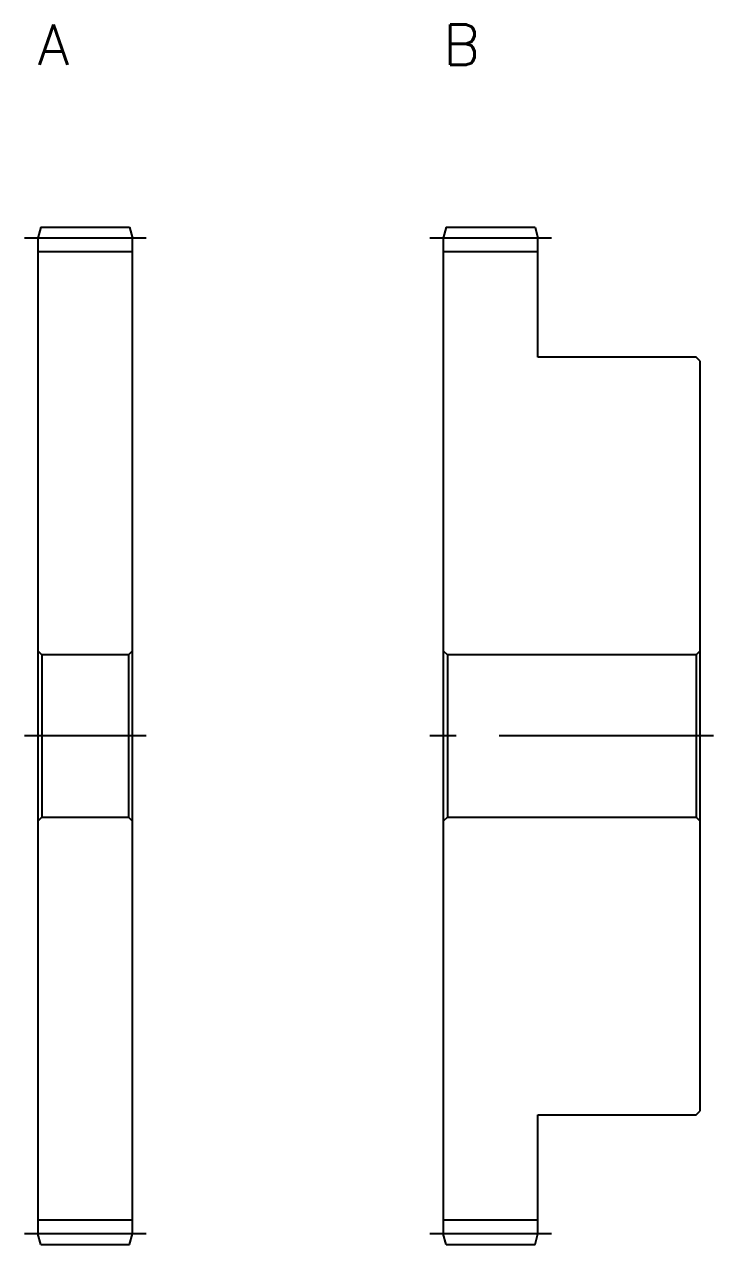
# Model space of a CAD drawing. Extents: x -1 to 145, y -13 to 100.
# Drawn here: x 94.2 to 145.2, y 10 to 100.2 of the extents above; entities that cross this region are included whole.
import ezdxf

# ---------------------------------------------------------------- set-up
doc = ezdxf.new("R2010")
doc.units = 0
doc.header["$LTSCALE"] = 0.5
doc.linetypes.add('CENTER', pattern=[50.8, 31.75, -6.35, 6.35, -6.35])
for name, color, linetype in [('MSM_CENTER', 1, 'CENTER'), ('MSM_CONTINUOUS', 7, 'CONTINUOUS'), ('MSM_PART_NUMBER', 7, 'CONTINUOUS')]:
    doc.layers.add(name, color=color, linetype=linetype)
doc.styles.get("Standard").update_dxf_attribs({"font": 'txt.shx', "height": 3, "bigfont": 'bigfont.shx'})

# ---------------------------------------------------------------- blocks, each defined once
blk = doc.blocks.new('*U5')
at = {"layer": 'MSM_PART_NUMBER'}
blk.add_text('A', height=3, dxfattribs=at).set_placement((95.2, 97.2))
blk = doc.blocks.new('*U6')
at = {"layer": 'MSM_PART_NUMBER'}
blk.add_text('B', height=3, dxfattribs=at).set_placement((125.2, 97.2))

msp = doc.modelspace()

# ---------------------------------------------------------------- linework, layer by layer
at = {"layer": 'MSM_CENTER'}
for p, q in [((103.2, 84.4), (94.2, 84.4)), ((133.2, 84.4), (124.2, 84.4)), ((103.2, 47.6), (94.2, 47.6)), ((145.2, 47.6), (124.2, 47.6)), ((103.2, 10.8), (94.2, 10.8)), ((133.2, 10.8), (124.2, 10.8))]:
    msp.add_line(p, q, dxfattribs=at)
at = {"layer": 'MSM_CONTINUOUS'}
for p, q in [((95.414, 85.2), (95.2, 84.4)), ((95.414, 85.2), (101.986, 85.2)), ((101.986, 85.2), (102.2, 84.4)), ((125.414, 85.2), (125.2, 84.4)), ((125.414, 85.2), (131.986, 85.2)), ((131.986, 85.2), (132.2, 84.4)), ((95.2, 84.4), (95.2, 10.8)), ((102.2, 10.8), (102.2, 84.4)), ((125.2, 84.4), (125.2, 10.8)), ((132.2, 75.6), (132.2, 84.4)), ((102.2, 83.4), (95.2, 83.4)), ((132.2, 83.4), (125.2, 83.4)), ((143.9, 75.6), (132.2, 75.6)), ((144.2, 75.3), (143.9, 75.6)), ((144.2, 19.9), (144.2, 75.3)), ((95.2, 53.9), (95.5, 53.6)), ((95.5, 53.6), (95.5, 41.6)), ((101.9, 53.6), (95.5, 53.6)), ((101.9, 53.6), (102.2, 53.9)), ((101.9, 53.6), (101.9, 41.6)), ((125.2, 53.9), (125.5, 53.6)), ((125.5, 53.6), (125.5, 41.6)), ((143.9, 53.6), (125.5, 53.6)), ((143.9, 53.6), (144.2, 53.9)), ((143.9, 53.6), (143.9, 41.6)), ((95.5, 41.6), (95.2, 41.3)), ((95.5, 41.6), (101.9, 41.6)), ((102.2, 41.3), (101.9, 41.6)), ((125.5, 41.6), (125.2, 41.3)), ((125.5, 41.6), (143.9, 41.6)), ((144.2, 41.3), (143.9, 41.6)), ((143.9, 19.6), (144.2, 19.9)), ((132.2, 10.8), (132.2, 19.6)), ((132.2, 19.6), (143.9, 19.6)), ((102.2, 11.8), (95.2, 11.8)), ((132.2, 11.8), (125.2, 11.8)), ((95.414, 10), (95.2, 10.8)), ((95.414, 10), (101.986, 10)), ((101.986, 10), (102.2, 10.8)), ((125.414, 10), (125.2, 10.8)), ((125.414, 10), (131.986, 10)), ((131.986, 10), (132.2, 10.8))]:
    msp.add_line(p, q, dxfattribs=at)

# ---------------------------------------------------------------- block references
for name in ['*U5', '*U6']:
    msp.add_blockref(name, (0, 0), dxfattribs=at)

doc.saveas('drawing.dxf')
